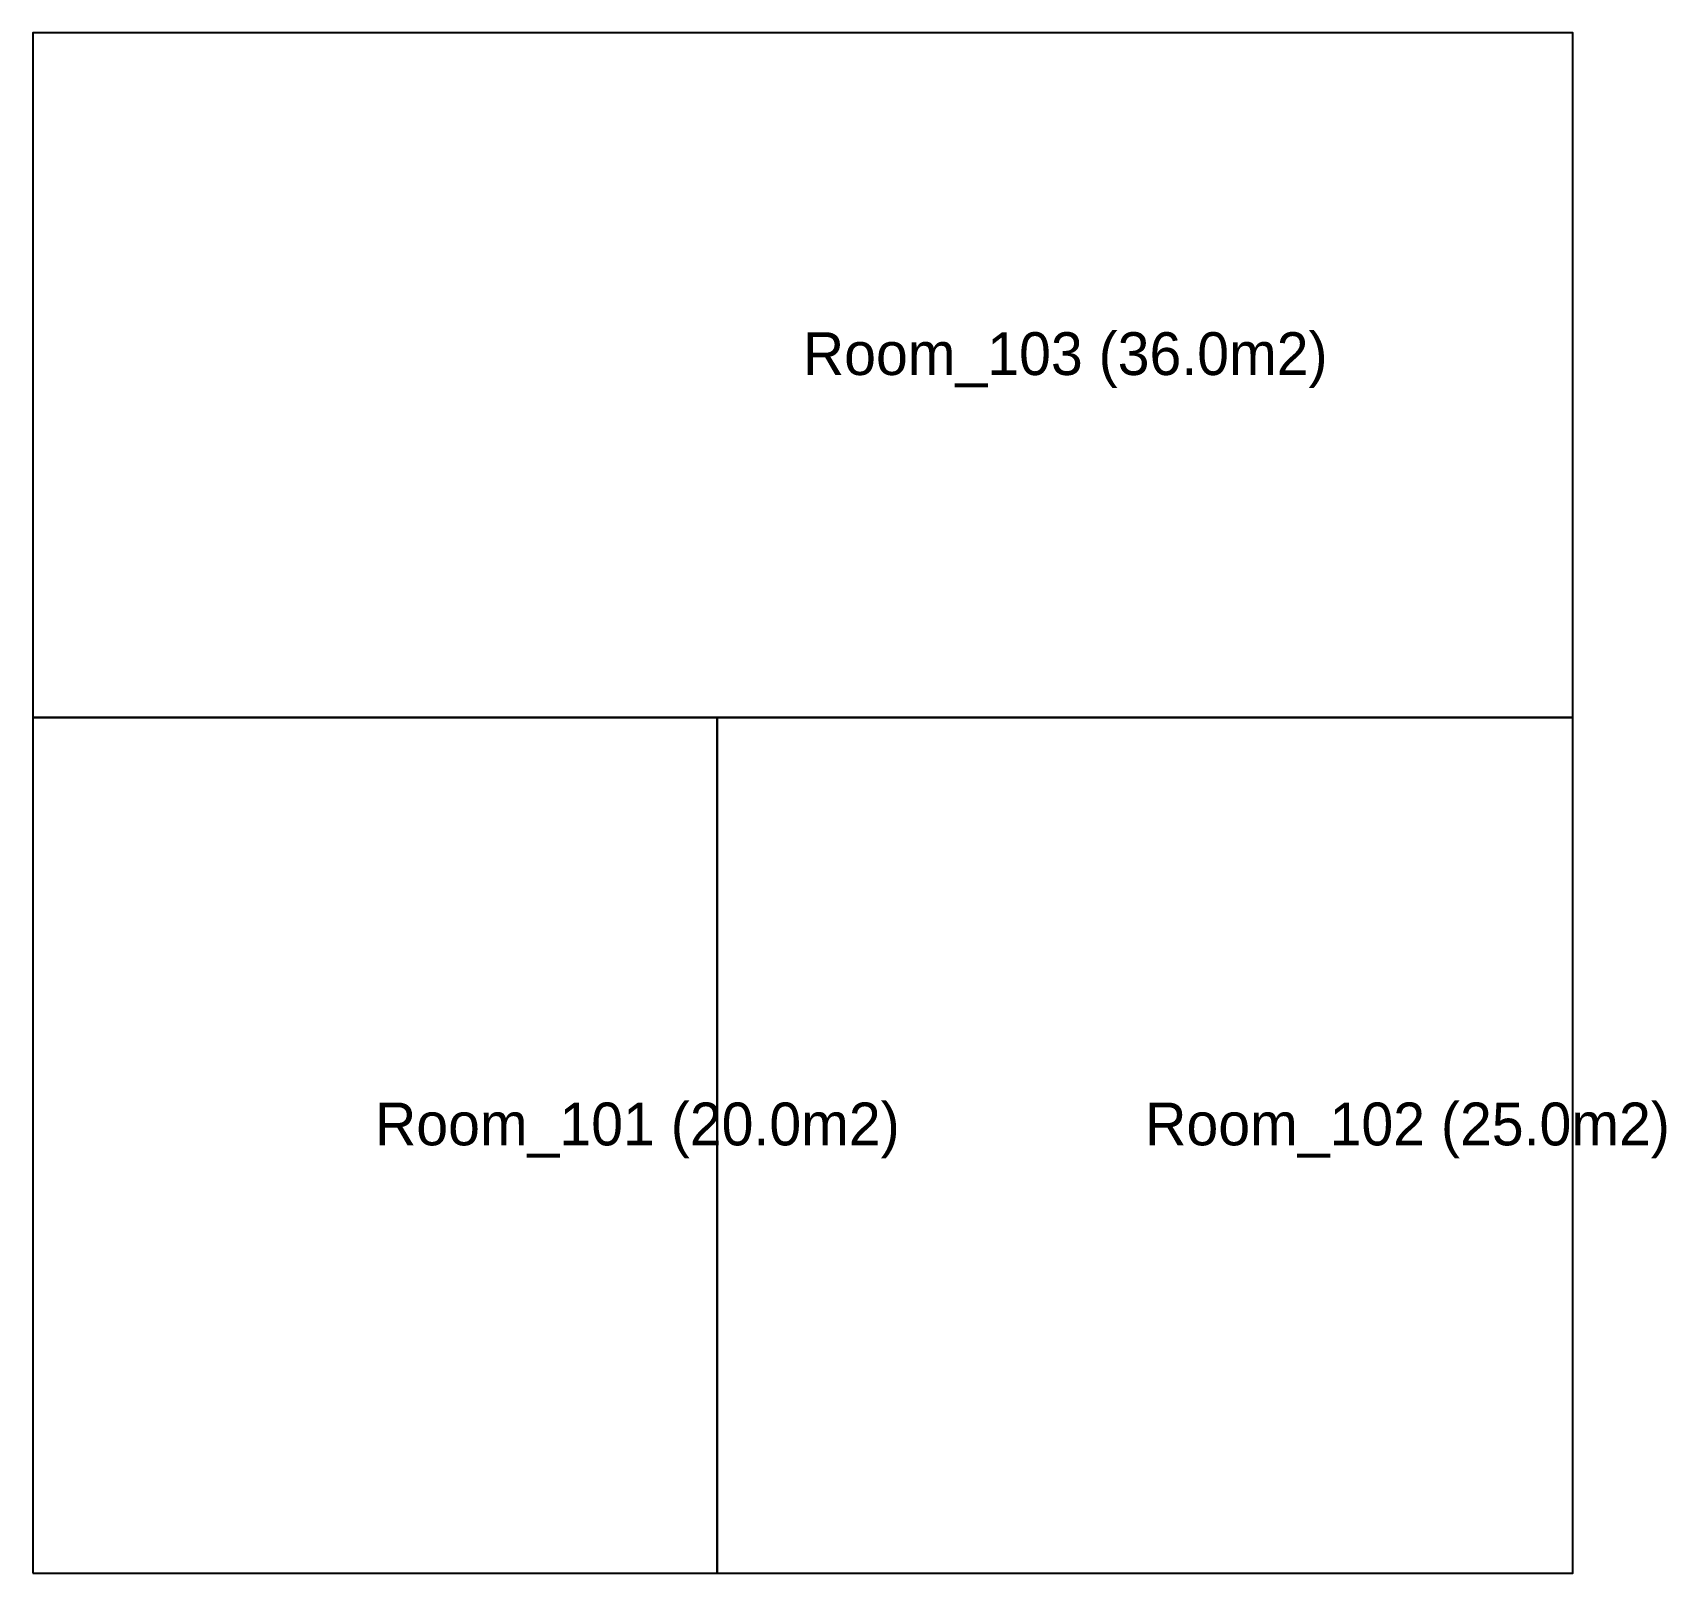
# Model space of a CAD drawing. Header units: millimetres. Extents: x 0 to 9545, y 0 to 9000.
import ezdxf

# ---------------------------------------------------------------- set-up
doc = ezdxf.new("R2010")
doc.units = ezdxf.units.MM
doc.layers.add('FIRE_ROOMS', color=7, linetype='CONTINUOUS')

msp = doc.modelspace()

# ---------------------------------------------------------------- linework, layer by layer
at = {"layer": 'FIRE_ROOMS'}
for points in [[(0, 5000), (9000, 5000), (9000, 9000), (0, 9000)], [(0, 0), (4000, 0), (4000, 5000), (0, 5000)], [(4000, 0), (9000, 0), (9000, 5000), (4000, 5000)]]:
    msp.add_lwpolyline(points, close=True, dxfattribs=at)

# ---------------------------------------------------------------- texts
for s, p in [('Room_103 (36.0m2)', (4500, 7000)), ('Room_101 (20.0m2)', (2000, 2500)), ('Room_102 (25.0m2)', (6500, 2500))]:
    msp.add_text(s, height=250, dxfattribs=at).set_placement(p)

doc.saveas('drawing.dxf')
